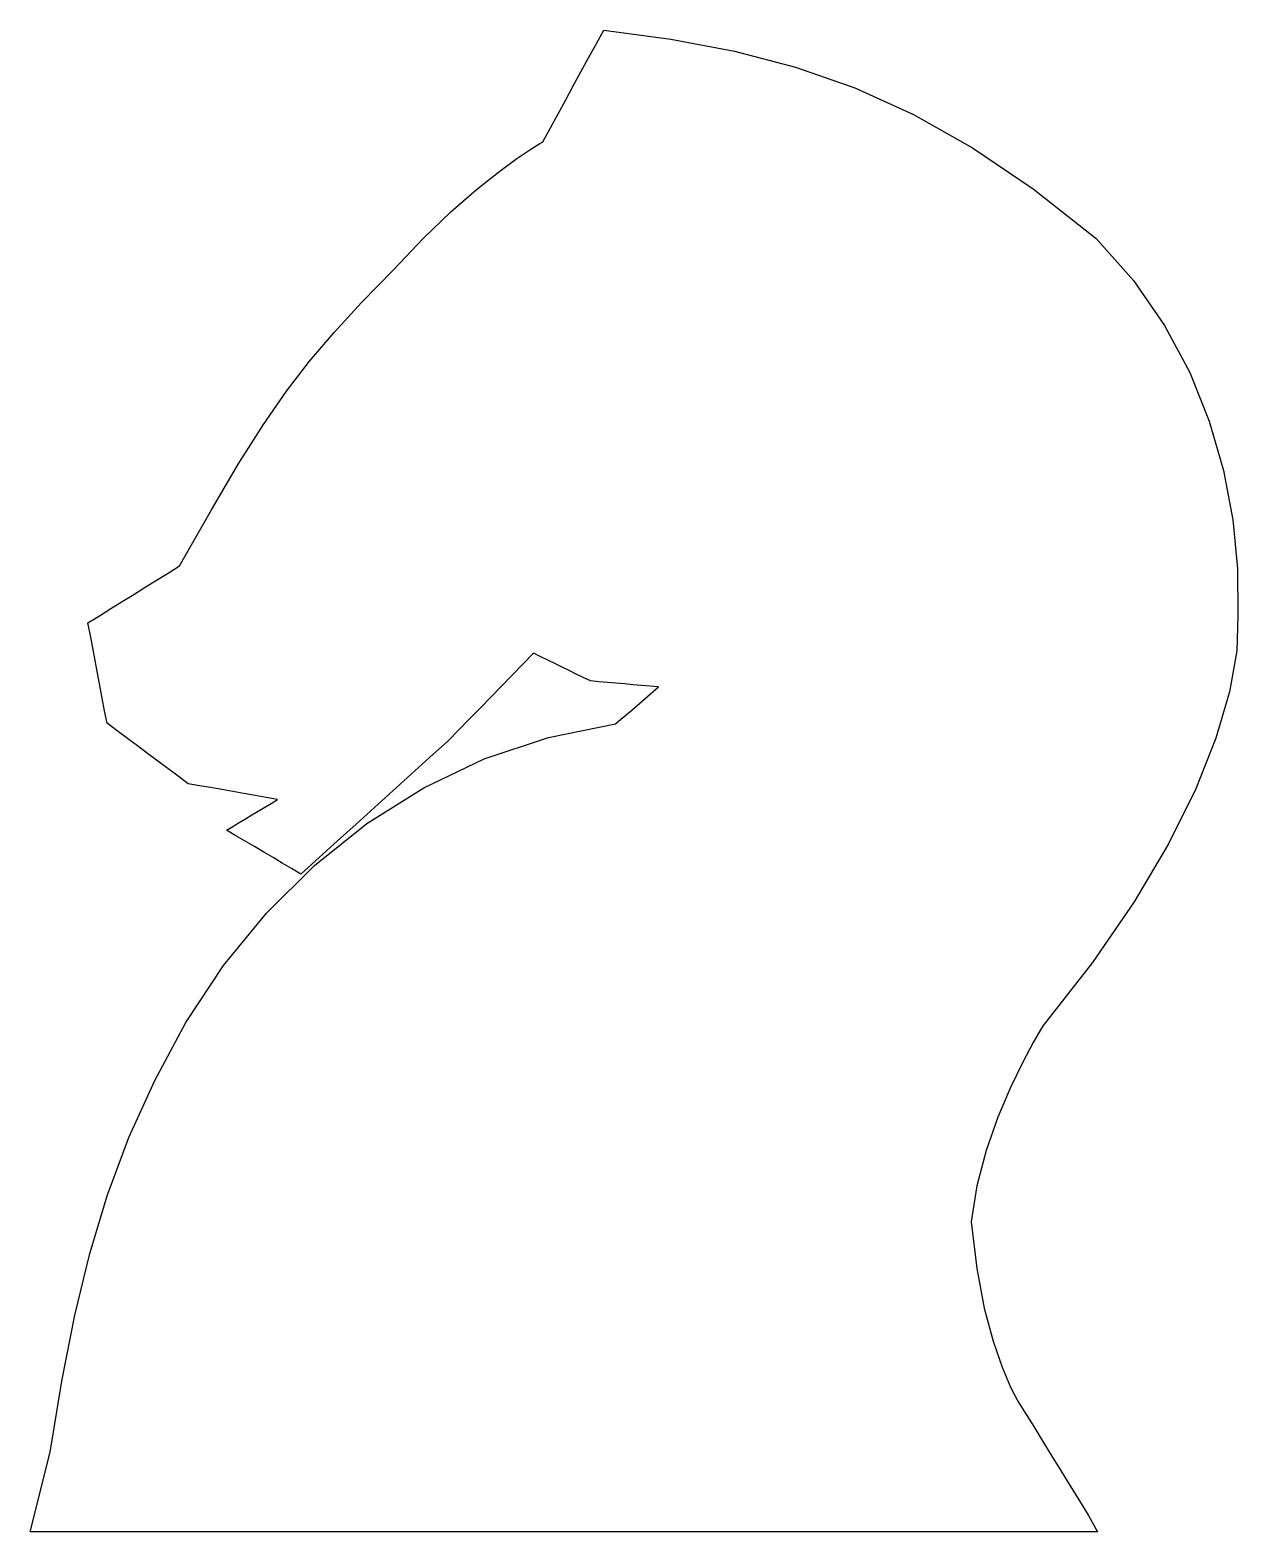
# Model space of a CAD drawing. Extents: x 0 to 13.8, y 0 to 17.2.
import ezdxf

# ---------------------------------------------------------------- set-up
doc = ezdxf.new("R2010")
doc.units = 0
doc.layers.add('Layer_1', color=7, linetype='CONTINUOUS')

msp = doc.modelspace()

# ---------------------------------------------------------------- linework, layer by layer
at = {"layer": 'Layer_1', "color": 7}
for p, q in [((6.479221, 17.033859), (6.566231, 17.193728)), ((6.566231, 17.193728), (7.335569, 17.088409)), ((6.392211, 16.87399), (6.479221, 17.033859)), ((7.335569, 17.088409), (8.063118, 16.95026)), ((6.305201, 16.714121), (6.392211, 16.87399)), ((8.063118, 16.95026), (8.760533, 16.768152)), ((6.21819, 16.554251), (6.305201, 16.714121)), ((8.760533, 16.768152), (9.439471, 16.530958)), ((6.13118, 16.394382), (6.21819, 16.554251)), ((9.439471, 16.530958), (10.111588, 16.227552)), ((6.04417, 16.234513), (6.13118, 16.394382)), ((5.95716, 16.074643), (6.04417, 16.234513)), ((10.111588, 16.227552), (10.788539, 15.846806)), ((5.870149, 15.914774), (5.95716, 16.074643)), ((5.572408, 15.721535), (5.732738, 15.830038)), ((5.732738, 15.830038), (5.834526, 15.893877)), ((5.834526, 15.893877), (5.870149, 15.914774)), ((10.788539, 15.846806), (11.481981, 15.377592)), ((5.361159, 15.566647), (5.572408, 15.721535)), ((5.106615, 15.363653), (5.361159, 15.566647)), ((4.816399, 15.110832), (5.106615, 15.363653)), ((11.481981, 15.377592), (12.20357, 14.808783)), ((4.498133, 14.806463), (4.816399, 15.110832)), ((4.159441, 14.448823), (4.498133, 14.806463)), ((12.20357, 14.808783), (12.630218, 14.327744)), ((3.794877, 14.072748), (4.159441, 14.448823)), ((12.630218, 14.327744), (12.98589, 13.812941)), ((3.480828, 13.732351), (3.794877, 14.072748)), ((12.98589, 13.812941), (13.274107, 13.272868)), ((3.200384, 13.40297), (3.480828, 13.732351)), ((2.936631, 13.059946), (3.200384, 13.40297)), ((13.274107, 13.272868), (13.498388, 12.71602)), ((2.672657, 12.678619), (2.936631, 13.059946)), ((2.391552, 12.234328), (2.672657, 12.678619)), ((13.498388, 12.71602), (13.662256, 12.150893)), ((2.076402, 11.702414), (2.391552, 12.234328)), ((13.662256, 12.150893), (13.76923, 11.585982)), ((1.710296, 11.058217), (2.076402, 11.702414)), ((13.76923, 11.585982), (13.822833, 11.029782)), ((1.579403, 10.97682), (1.710296, 11.058217)), ((13.822833, 11.029782), (13.826584, 10.490787)), ((1.317615, 10.814028), (1.448509, 10.895424)), ((1.448509, 10.895424), (1.579403, 10.97682)), ((1.055828, 10.651236), (1.186722, 10.732632)), ((1.186722, 10.732632), (1.317615, 10.814028)), ((0.663148, 10.407048), (0.794041, 10.488444)), ((0.794041, 10.488444), (0.924935, 10.56984)), ((0.924935, 10.56984), (1.055828, 10.651236)), ((13.826584, 10.490787), (13.81418, 10.087789)), ((0.690423, 10.263306), (0.663148, 10.407048)), ((0.717698, 10.119564), (0.690423, 10.263306)), ((0.744973, 9.975822), (0.717698, 10.119564)), ((0.772248, 9.832081), (0.744973, 9.975822)), ((5.764592, 10.059436), (5.641849, 9.933814)), ((5.845772, 10.019735), (5.764592, 10.059436)), ((5.926951, 9.980035), (5.845772, 10.019735)), ((6.008131, 9.940334), (5.926951, 9.980035)), ((13.81418, 10.087789), (13.731274, 9.617766)), ((0.799523, 9.688339), (0.772248, 9.832081)), ((5.519106, 9.808193), (5.396363, 9.682571)), ((5.641849, 9.933814), (5.519106, 9.808193)), ((6.08931, 9.900634), (6.008131, 9.940334)), ((6.170489, 9.860933), (6.08931, 9.900634)), ((6.251669, 9.821233), (6.170489, 9.860933)), ((6.332849, 9.781532), (6.251669, 9.821233)), ((0.826798, 9.544597), (0.799523, 9.688339)), ((5.396363, 9.682571), (5.273621, 9.556949)), ((6.414028, 9.741832), (6.332849, 9.781532)), ((6.511562, 9.733354), (6.414028, 9.741832)), ((6.609096, 9.724876), (6.511562, 9.733354)), ((6.706631, 9.716398), (6.609096, 9.724876)), ((6.804165, 9.70792), (6.706631, 9.716398)), ((6.901699, 9.699442), (6.804165, 9.70792)), ((6.999233, 9.690964), (6.901699, 9.699442)), ((7.096767, 9.682486), (6.999233, 9.690964)), ((7.194302, 9.674008), (7.096767, 9.682486)), ((7.132825, 9.620984), (7.194302, 9.674008)), ((0.854073, 9.400855), (0.826798, 9.544597)), ((5.273621, 9.556949), (5.150878, 9.431327)), ((6.886917, 9.408889), (6.948394, 9.461913)), ((6.948394, 9.461913), (7.009871, 9.514937)), ((7.009871, 9.514937), (7.071348, 9.56796)), ((7.071348, 9.56796), (7.132825, 9.620984)), ((13.731274, 9.617766), (13.575055, 9.08803)), ((0.881348, 9.257114), (0.854073, 9.400855)), ((5.028135, 9.305706), (4.905392, 9.180084)), ((5.150878, 9.431327), (5.028135, 9.305706)), ((6.702487, 9.249817), (6.763964, 9.302841)), ((6.763964, 9.302841), (6.82544, 9.355865)), ((6.82544, 9.355865), (6.886917, 9.408889)), ((0.997593, 9.170753), (0.881348, 9.257114)), ((1.113837, 9.084392), (0.997593, 9.170753)), ((4.905392, 9.180084), (4.78265, 9.054462)), ((5.933429, 9.095167), (6.702487, 9.249817)), ((1.230082, 8.998032), (1.113837, 9.084392)), ((1.346326, 8.911672), (1.230082, 8.998032)), ((4.78265, 9.054462), (4.572375, 8.864086)), ((5.199792, 8.848915), (5.933429, 9.095167)), ((13.575055, 9.08803), (13.342713, 8.505894)), ((1.462571, 8.825311), (1.346326, 8.911672)), ((1.578815, 8.738951), (1.462571, 8.825311)), ((4.572375, 8.864086), (4.362101, 8.67371)), ((4.505875, 8.517905), (5.199792, 8.848915)), ((1.69506, 8.65259), (1.578815, 8.738951)), ((1.811304, 8.56623), (1.69506, 8.65259)), ((4.362101, 8.67371), (4.151827, 8.483333)), ((1.938782, 8.543431), (1.811304, 8.56623)), ((2.06626, 8.520633), (1.938782, 8.543431)), ((2.193738, 8.497834), (2.06626, 8.520633)), ((2.321216, 8.475036), (2.193738, 8.497834)), ((2.448694, 8.452237), (2.321216, 8.475036)), ((2.576172, 8.429438), (2.448694, 8.452237)), ((2.70365, 8.40664), (2.576172, 8.429438)), ((3.855975, 8.108982), (4.505875, 8.517905)), ((4.151827, 8.483333), (3.941553, 8.292957)), ((13.342713, 8.505894), (13.031437, 7.87867)), ((2.6131, 8.252414), (2.685776, 8.296223)), ((2.685776, 8.296223), (2.758452, 8.340032)), ((2.831128, 8.383841), (2.70365, 8.40664)), ((2.758452, 8.340032), (2.831128, 8.383841)), ((3.941553, 8.292957), (3.731279, 8.102581)), ((2.322395, 8.077178), (2.395071, 8.120987)), ((2.395071, 8.120987), (2.467747, 8.164796)), ((2.467747, 8.164796), (2.540423, 8.208605)), ((2.540423, 8.208605), (2.6131, 8.252414)), ((3.254389, 7.628993), (3.855975, 8.108982)), ((3.731279, 8.102581), (3.521005, 7.912204)), ((2.249718, 8.033369), (2.322395, 8.077178)), ((2.356061, 7.970641), (2.249718, 8.033369)), ((2.462403, 7.907912), (2.356061, 7.970641)), ((3.521005, 7.912204), (3.310731, 7.721828)), ((2.568745, 7.845184), (2.462403, 7.907912)), ((2.675087, 7.782456), (2.568745, 7.845184)), ((2.781429, 7.719727), (2.675087, 7.782456)), ((13.031437, 7.87867), (12.638418, 7.213669)), ((2.705417, 7.084781), (3.254389, 7.628993)), ((2.887771, 7.656999), (2.781429, 7.719727)), ((2.994113, 7.594271), (2.887771, 7.656999)), ((3.100457, 7.531452), (2.994113, 7.594271)), ((3.310731, 7.721828), (3.100457, 7.531452)), ((2.213357, 6.483193), (2.705417, 7.084781)), ((12.638418, 7.213669), (12.160844, 6.518203)), ((1.782505, 5.831073), (2.213357, 6.483193)), ((12.160844, 6.518203), (11.595906, 5.799584)), ((1.427318, 5.167785), (1.782505, 5.831073)), ((11.56477, 5.748183), (11.481807, 5.603269)), ((11.595906, 5.799584), (11.56477, 5.748183)), ((11.481807, 5.603269), (11.362691, 5.378773)), ((11.362691, 5.378773), (11.223093, 5.088631)), ((1.132056, 4.515729), (1.427318, 5.167785)), ((11.223093, 5.088631), (11.078685, 4.746775)), ((11.078685, 4.746775), (10.945137, 4.367138)), ((0.887428, 3.860323), (1.132056, 4.515729)), ((10.945137, 4.367138), (10.838122, 3.963653)), ((10.838122, 3.963653), (10.773311, 3.550254)), ((0.684143, 3.186984), (0.887428, 3.860323)), ((10.773311, 3.550254), (10.83638, 3.014807)), ((0.512909, 2.481129), (0.684143, 3.186984)), ((10.83638, 3.014807), (10.922841, 2.560921)), ((0.364434, 1.728175), (0.512909, 2.481129)), ((10.922841, 2.560921), (11.022893, 2.185462)), ((11.022893, 2.185462), (11.126732, 1.885296)), ((0.229427, 0.91354), (0.364434, 1.728175)), ((11.126732, 1.885296), (11.224559, 1.65729)), ((11.224559, 1.65729), (11.306571, 1.498308)), ((11.306571, 1.498308), (11.362965, 1.405218)), ((11.362965, 1.405218), (11.383943, 1.374884)), ((11.383943, 1.374884), (11.488486, 1.20543)), ((11.488486, 1.20543), (11.593029, 1.035977)), ((11.593029, 1.035977), (11.697572, 0.866523)), ((0, 0), (0.229427, 0.91354)), ((11.697572, 0.866523), (11.802115, 0.697069)), ((11.802115, 0.697069), (11.906658, 0.527615)), ((11.906658, 0.527615), (12.011202, 0.358162)), ((12.011202, 0.358162), (12.115745, 0.188708)), ((12.115745, 0.188708), (12.220288, 0)), ((1.613809, 0), (0, 0)), ((3.12902, 0), (1.613809, 0)), ((4.644231, 0), (3.12902, 0)), ((6.159442, 0), (4.644231, 0)), ((7.674654, 0), (6.159442, 0)), ((9.189865, 0), (7.674654, 0)), ((10.705076, 0), (9.189865, 0)), ((12.220288, 0), (10.705076, 0))]:
    msp.add_line(p, q, dxfattribs=at)

doc.saveas('drawing.dxf')
